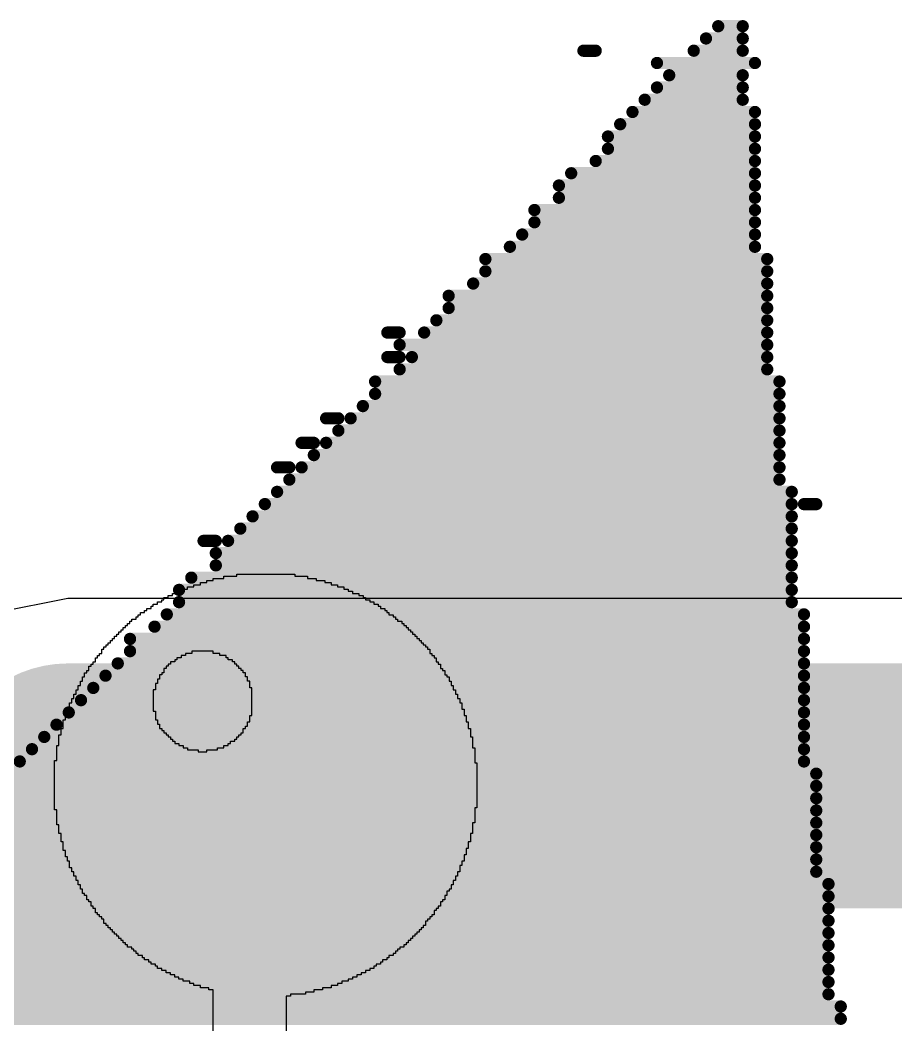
# Model space of a CAD drawing. Header units: millimetres. Extents: x -0.27 to 4.7, y -0.39 to 2.83.
# Drawn here: x 2.267 to 2.3385, y 1.5335 to 1.6155 of the extents above; entities that cross this region are included whole.
import ezdxf

# ---------------------------------------------------------------- set-up
doc = ezdxf.new("R2010")
doc.units = ezdxf.units.MM
doc.header["$MEASUREMENT"] = 0
for name, color, linetype in [('BottomLayer', 5, 'Continuous'), ('BottomOverlay', 54, 'Continuous'), ('TopOverlay', 2, 'Continuous')]:
    doc.layers.add(name, color=color, linetype=linetype)

msp = doc.modelspace()

# ---------------------------------------------------------------- linework, layer by layer
at = {"layer": 'BottomLayer'}
for p, q in [((2.270911, 1.568294), (2.265058, 1.56713)), ((2.621, 1.568294), (2.270911, 1.568294))]:
    msp.add_line(p, q, dxfattribs=at)
at = {"layer": 'BottomLayer', "const_width": 0.02}
for points in [[(1.799911, 1.082), (2.270911, 1.553)], [(2.270911, 1.553), (2.621, 1.553)]]:
    msp.add_lwpolyline(points, dxfattribs=at)
at = {"layer": 'BottomLayer', "const_width": 0.01}
msp.add_lwpolyline([(2.265911, 1.553, 1), (2.275911, 1.553, 1)], format="xyb", close=True, dxfattribs=at)
msp.add_lwpolyline([(2.265911, 1.553, 1), (2.275911, 1.553, 1)], format="xyb", close=True, dxfattribs=at)
at = {"layer": 'BottomOverlay', "const_width": 0.001}
for points in [[(2.324, 1.615), (2.326, 1.615)], [(2.323, 1.614), (2.326, 1.614)], [(2.313, 1.613), (2.314, 1.613)], [(2.322, 1.613), (2.326, 1.613)], [(2.319, 1.612), (2.327, 1.612)], [(2.32, 1.611), (2.326, 1.611)], [(2.319, 1.61), (2.326, 1.61)], [(2.318, 1.609), (2.326, 1.609)], [(2.317, 1.608), (2.327, 1.608)], [(2.316, 1.607), (2.327, 1.607)], [(2.315, 1.606), (2.327, 1.606)], [(2.315, 1.605), (2.327, 1.605)], [(2.314, 1.604), (2.327, 1.604)], [(2.312, 1.603), (2.327, 1.603)], [(2.311, 1.602), (2.327, 1.602)], [(2.311, 1.601), (2.327, 1.601)], [(2.309, 1.6), (2.327, 1.6)], [(2.309, 1.599), (2.327, 1.599)], [(2.308, 1.598), (2.327, 1.598)], [(2.307, 1.597), (2.327, 1.597)], [(2.305, 1.596), (2.328, 1.596)], [(2.305, 1.595), (2.328, 1.595)], [(2.304, 1.594), (2.328, 1.594)], [(2.302, 1.593), (2.328, 1.593)], [(2.302, 1.592), (2.328, 1.592)], [(2.301, 1.591), (2.328, 1.591)], [(2.297, 1.59), (2.298, 1.59)], [(2.3, 1.59), (2.328, 1.59)], [(2.298, 1.589), (2.328, 1.589)], [(2.297, 1.588), (2.298, 1.588)], [(2.299, 1.588), (2.328, 1.588)], [(2.298, 1.587), (2.328, 1.587)], [(2.296, 1.586), (2.329, 1.586)], [(2.296, 1.585), (2.329, 1.585)], [(2.295, 1.584), (2.329, 1.584)], [(2.292, 1.583), (2.293, 1.583)], [(2.294, 1.583), (2.329, 1.583)], [(2.293, 1.582), (2.329, 1.582)], [(2.29, 1.581), (2.291, 1.581)], [(2.292, 1.581), (2.329, 1.581)], [(2.291, 1.58), (2.329, 1.58)], [(2.288, 1.579), (2.289, 1.579)], [(2.29, 1.579), (2.329, 1.579)], [(2.289, 1.578), (2.329, 1.578)], [(2.288, 1.577), (2.33, 1.577)], [(2.287, 1.576), (2.33, 1.576)], [(2.331, 1.576), (2.332, 1.576)], [(2.286, 1.575), (2.33, 1.575)], [(2.285, 1.574), (2.33, 1.574)], [(2.282, 1.573), (2.283, 1.573)], [(2.284, 1.573), (2.33, 1.573)], [(2.283, 1.572), (2.33, 1.572)], [(2.283, 1.571), (2.33, 1.571)], [(2.281, 1.57), (2.33, 1.57)], [(2.28, 1.569), (2.33, 1.569)], [(2.28, 1.568), (2.33, 1.568)], [(2.279, 1.567), (2.331, 1.567)], [(2.278, 1.566), (2.331, 1.566)], [(2.276, 1.565), (2.331, 1.565)], [(2.276, 1.564), (2.331, 1.564)], [(2.275, 1.563), (2.331, 1.563)], [(2.274, 1.562), (2.331, 1.562)], [(2.273, 1.561), (2.331, 1.561)], [(2.272, 1.56), (2.331, 1.56)], [(2.271, 1.559), (2.331, 1.559)], [(2.27, 1.558), (2.331, 1.558)], [(2.269, 1.557), (2.331, 1.557)], [(2.268, 1.556), (2.331, 1.556)], [(2.267, 1.555), (2.331, 1.555)], [(2.265, 1.554), (2.332, 1.554)], [(2.266, 1.553), (2.332, 1.553)], [(2.264, 1.552), (2.332, 1.552)], [(2.264, 1.551), (2.332, 1.551)], [(2.263, 1.55), (2.332, 1.55)], [(2.262, 1.549), (2.332, 1.549)], [(2.261, 1.548), (2.332, 1.548)], [(2.26, 1.547), (2.332, 1.547)], [(2.259, 1.546), (2.332, 1.546)], [(2.258, 1.545), (2.333, 1.545)], [(2.257, 1.544), (2.333, 1.544)], [(2.256, 1.543), (2.333, 1.543)], [(2.255, 1.542), (2.333, 1.542)], [(2.253, 1.541), (2.333, 1.541)], [(2.251, 1.54), (2.333, 1.54)], [(2.252, 1.539), (2.333, 1.539)], [(2.251, 1.538), (2.333, 1.538)], [(2.251, 1.537), (2.333, 1.537)], [(2.25, 1.536), (2.333, 1.536)], [(2.248, 1.535), (2.334, 1.535)], [(2.247, 1.534), (2.334, 1.534)]]:
    msp.add_lwpolyline(points, dxfattribs=at)
at = {"layer": 'BottomOverlay', "const_width": 0.0005}
for points in [[(2.32375, 1.615, 1), (2.32425, 1.615, 1)], [(2.32575, 1.615, 1), (2.32625, 1.615, 1)], [(2.32275, 1.614, 1), (2.32325, 1.614, 1)], [(2.32575, 1.614, 1), (2.32625, 1.614, 1)], [(2.31275, 1.613, 1), (2.31325, 1.613, 1)], [(2.31375, 1.613, 1), (2.31425, 1.613, 1)], [(2.32175, 1.613, 1), (2.32225, 1.613, 1)], [(2.32575, 1.613, 1), (2.32625, 1.613, 1)], [(2.31875, 1.612, 1), (2.31925, 1.612, 1)], [(2.32675, 1.612, 1), (2.32725, 1.612, 1)], [(2.31975, 1.611, 1), (2.32025, 1.611, 1)], [(2.32575, 1.611, 1), (2.32625, 1.611, 1)], [(2.31875, 1.61, 1), (2.31925, 1.61, 1)], [(2.32575, 1.61, 1), (2.32625, 1.61, 1)], [(2.31775, 1.609, 1), (2.31825, 1.609, 1)], [(2.32575, 1.609, 1), (2.32625, 1.609, 1)], [(2.31675, 1.608, 1), (2.31725, 1.608, 1)], [(2.32675, 1.608, 1), (2.32725, 1.608, 1)], [(2.31575, 1.607, 1), (2.31625, 1.607, 1)], [(2.32675, 1.607, 1), (2.32725, 1.607, 1)], [(2.31475, 1.606, 1), (2.31525, 1.606, 1)], [(2.32675, 1.606, 1), (2.32725, 1.606, 1)], [(2.31475, 1.605, 1), (2.31525, 1.605, 1)], [(2.32675, 1.605, 1), (2.32725, 1.605, 1)], [(2.31375, 1.604, 1), (2.31425, 1.604, 1)], [(2.32675, 1.604, 1), (2.32725, 1.604, 1)], [(2.31175, 1.603, 1), (2.31225, 1.603, 1)], [(2.32675, 1.603, 1), (2.32725, 1.603, 1)], [(2.31075, 1.602, 1), (2.31125, 1.602, 1)], [(2.32675, 1.602, 1), (2.32725, 1.602, 1)], [(2.31075, 1.601, 1), (2.31125, 1.601, 1)], [(2.32675, 1.601, 1), (2.32725, 1.601, 1)], [(2.30875, 1.6, 1), (2.30925, 1.6, 1)], [(2.32675, 1.6, 1), (2.32725, 1.6, 1)], [(2.30875, 1.599, 1), (2.30925, 1.599, 1)], [(2.32675, 1.599, 1), (2.32725, 1.599, 1)], [(2.30775, 1.598, 1), (2.30825, 1.598, 1)], [(2.32675, 1.598, 1), (2.32725, 1.598, 1)], [(2.30675, 1.597, 1), (2.30725, 1.597, 1)], [(2.32675, 1.597, 1), (2.32725, 1.597, 1)], [(2.30475, 1.596, 1), (2.30525, 1.596, 1)], [(2.32775, 1.596, 1), (2.32825, 1.596, 1)], [(2.30475, 1.595, 1), (2.30525, 1.595, 1)], [(2.32775, 1.595, 1), (2.32825, 1.595, 1)], [(2.30375, 1.594, 1), (2.30425, 1.594, 1)], [(2.32775, 1.594, 1), (2.32825, 1.594, 1)], [(2.30175, 1.593, 1), (2.30225, 1.593, 1)], [(2.32775, 1.593, 1), (2.32825, 1.593, 1)], [(2.30175, 1.592, 1), (2.30225, 1.592, 1)], [(2.32775, 1.592, 1), (2.32825, 1.592, 1)], [(2.30075, 1.591, 1), (2.30125, 1.591, 1)], [(2.32775, 1.591, 1), (2.32825, 1.591, 1)], [(2.29675, 1.59, 1), (2.29725, 1.59, 1)], [(2.29775, 1.59, 1), (2.29825, 1.59, 1)], [(2.29975, 1.59, 1), (2.30025, 1.59, 1)], [(2.32775, 1.59, 1), (2.32825, 1.59, 1)], [(2.29775, 1.589, 1), (2.29825, 1.589, 1)], [(2.32775, 1.589, 1), (2.32825, 1.589, 1)], [(2.29675, 1.588, 1), (2.29725, 1.588, 1)], [(2.29775, 1.588, 1), (2.29825, 1.588, 1)], [(2.29875, 1.588, 1), (2.29925, 1.588, 1)], [(2.32775, 1.588, 1), (2.32825, 1.588, 1)], [(2.29775, 1.587, 1), (2.29825, 1.587, 1)], [(2.32775, 1.587, 1), (2.32825, 1.587, 1)], [(2.29575, 1.586, 1), (2.29625, 1.586, 1)], [(2.32875, 1.586, 1), (2.32925, 1.586, 1)], [(2.29575, 1.585, 1), (2.29625, 1.585, 1)], [(2.32875, 1.585, 1), (2.32925, 1.585, 1)], [(2.29475, 1.584, 1), (2.29525, 1.584, 1)], [(2.32875, 1.584, 1), (2.32925, 1.584, 1)], [(2.29175, 1.583, 1), (2.29225, 1.583, 1)], [(2.29275, 1.583, 1), (2.29325, 1.583, 1)], [(2.29375, 1.583, 1), (2.29425, 1.583, 1)], [(2.32875, 1.583, 1), (2.32925, 1.583, 1)], [(2.29275, 1.582, 1), (2.29325, 1.582, 1)], [(2.32875, 1.582, 1), (2.32925, 1.582, 1)], [(2.28975, 1.581, 1), (2.29025, 1.581, 1)], [(2.29075, 1.581, 1), (2.29125, 1.581, 1)], [(2.29175, 1.581, 1), (2.29225, 1.581, 1)], [(2.32875, 1.581, 1), (2.32925, 1.581, 1)], [(2.29075, 1.58, 1), (2.29125, 1.58, 1)], [(2.32875, 1.58, 1), (2.32925, 1.58, 1)], [(2.28775, 1.579, 1), (2.28825, 1.579, 1)], [(2.28875, 1.579, 1), (2.28925, 1.579, 1)], [(2.28975, 1.579, 1), (2.29025, 1.579, 1)], [(2.32875, 1.579, 1), (2.32925, 1.579, 1)], [(2.28875, 1.578, 1), (2.28925, 1.578, 1)], [(2.32875, 1.578, 1), (2.32925, 1.578, 1)], [(2.28775, 1.577, 1), (2.28825, 1.577, 1)], [(2.32975, 1.577, 1), (2.33025, 1.577, 1)], [(2.28675, 1.576, 1), (2.28725, 1.576, 1)], [(2.32975, 1.576, 1), (2.33025, 1.576, 1)], [(2.33075, 1.576, 1), (2.33125, 1.576, 1)], [(2.33175, 1.576, 1), (2.33225, 1.576, 1)], [(2.28575, 1.575, 1), (2.28625, 1.575, 1)], [(2.32975, 1.575, 1), (2.33025, 1.575, 1)], [(2.28475, 1.574, 1), (2.28525, 1.574, 1)], [(2.32975, 1.574, 1), (2.33025, 1.574, 1)], [(2.28175, 1.573, 1), (2.28225, 1.573, 1)], [(2.28275, 1.573, 1), (2.28325, 1.573, 1)], [(2.28375, 1.573, 1), (2.28425, 1.573, 1)], [(2.32975, 1.573, 1), (2.33025, 1.573, 1)], [(2.28275, 1.572, 1), (2.28325, 1.572, 1)], [(2.32975, 1.572, 1), (2.33025, 1.572, 1)], [(2.28275, 1.571, 1), (2.28325, 1.571, 1)], [(2.32975, 1.571, 1), (2.33025, 1.571, 1)], [(2.28075, 1.57, 1), (2.28125, 1.57, 1)], [(2.32975, 1.57, 1), (2.33025, 1.57, 1)], [(2.27975, 1.569, 1), (2.28025, 1.569, 1)], [(2.32975, 1.569, 1), (2.33025, 1.569, 1)], [(2.27975, 1.568, 1), (2.28025, 1.568, 1)], [(2.32975, 1.568, 1), (2.33025, 1.568, 1)], [(2.27875, 1.567, 1), (2.27925, 1.567, 1)], [(2.33075, 1.567, 1), (2.33125, 1.567, 1)], [(2.27775, 1.566, 1), (2.27825, 1.566, 1)], [(2.33075, 1.566, 1), (2.33125, 1.566, 1)], [(2.27575, 1.565, 1), (2.27625, 1.565, 1)], [(2.33075, 1.565, 1), (2.33125, 1.565, 1)], [(2.27575, 1.564, 1), (2.27625, 1.564, 1)], [(2.33075, 1.564, 1), (2.33125, 1.564, 1)], [(2.27475, 1.563, 1), (2.27525, 1.563, 1)], [(2.33075, 1.563, 1), (2.33125, 1.563, 1)], [(2.27375, 1.562, 1), (2.27425, 1.562, 1)], [(2.33075, 1.562, 1), (2.33125, 1.562, 1)], [(2.27275, 1.561, 1), (2.27325, 1.561, 1)], [(2.33075, 1.561, 1), (2.33125, 1.561, 1)], [(2.27175, 1.56, 1), (2.27225, 1.56, 1)], [(2.33075, 1.56, 1), (2.33125, 1.56, 1)], [(2.27075, 1.559, 1), (2.27125, 1.559, 1)], [(2.33075, 1.559, 1), (2.33125, 1.559, 1)], [(2.26975, 1.558, 1), (2.27025, 1.558, 1)], [(2.33075, 1.558, 1), (2.33125, 1.558, 1)], [(2.26875, 1.557, 1), (2.26925, 1.557, 1)], [(2.33075, 1.557, 1), (2.33125, 1.557, 1)], [(2.26775, 1.556, 1), (2.26825, 1.556, 1)], [(2.33075, 1.556, 1), (2.33125, 1.556, 1)], [(2.26675, 1.555, 1), (2.26725, 1.555, 1)], [(2.33075, 1.555, 1), (2.33125, 1.555, 1)], [(2.33175, 1.554, 1), (2.33225, 1.554, 1)], [(2.33175, 1.553, 1), (2.33225, 1.553, 1)], [(2.33175, 1.552, 1), (2.33225, 1.552, 1)], [(2.33175, 1.551, 1), (2.33225, 1.551, 1)], [(2.33175, 1.55, 1), (2.33225, 1.55, 1)], [(2.33175, 1.549, 1), (2.33225, 1.549, 1)], [(2.33175, 1.548, 1), (2.33225, 1.548, 1)], [(2.33175, 1.547, 1), (2.33225, 1.547, 1)], [(2.33175, 1.546, 1), (2.33225, 1.546, 1)], [(2.33275, 1.545, 1), (2.33325, 1.545, 1)], [(2.33275, 1.544, 1), (2.33325, 1.544, 1)], [(2.33275, 1.543, 1), (2.33325, 1.543, 1)], [(2.33275, 1.542, 1), (2.33325, 1.542, 1)], [(2.33275, 1.541, 1), (2.33325, 1.541, 1)], [(2.33275, 1.54, 1), (2.33325, 1.54, 1)], [(2.33275, 1.539, 1), (2.33325, 1.539, 1)], [(2.33275, 1.538, 1), (2.33325, 1.538, 1)], [(2.33275, 1.537, 1), (2.33325, 1.537, 1)], [(2.33275, 1.536, 1), (2.33325, 1.536, 1)], [(2.33375, 1.535, 1), (2.33425, 1.535, 1)], [(2.33375, 1.534, 1), (2.33425, 1.534, 1)]]:
    msp.add_lwpolyline(points, format="xyb", close=True, dxfattribs=at)
at = {"layer": 'TopOverlay'}
for p, q in [((2.281741, 1.569416), (2.281741, 1.569591)), ((2.281741, 1.569591), (2.282266, 1.569591)), ((2.282266, 1.569591), (2.282266, 1.569765)), ((2.282266, 1.569765), (2.282791, 1.569765)), ((2.282791, 1.569765), (2.282791, 1.56994)), ((2.282791, 1.56994), (2.283665, 1.56994)), ((2.283665, 1.56994), (2.283665, 1.570115)), ((2.283665, 1.570115), (2.284715, 1.570115)), ((2.284715, 1.570115), (2.284715, 1.57029)), ((2.284715, 1.57029), (2.289437, 1.57029)), ((2.289437, 1.57029), (2.289437, 1.570115)), ((2.289437, 1.570115), (2.290487, 1.570115)), ((2.290487, 1.570115), (2.290487, 1.56994)), ((2.290487, 1.56994), (2.291186, 1.56994)), ((2.291186, 1.56994), (2.291186, 1.569765)), ((2.291186, 1.569765), (2.291886, 1.569765)), ((2.291886, 1.569765), (2.291886, 1.569591)), ((2.291886, 1.569591), (2.29241, 1.569591)), ((2.29241, 1.569591), (2.29241, 1.569416)), ((2.279468, 1.568541), (2.279468, 1.568716)), ((2.279468, 1.568716), (2.279817, 1.568716)), ((2.279817, 1.568716), (2.279817, 1.568891)), ((2.279817, 1.568891), (2.280342, 1.568891)), ((2.280342, 1.568891), (2.280342, 1.569066)), ((2.280342, 1.569066), (2.280692, 1.569066)), ((2.280692, 1.569066), (2.280692, 1.569241)), ((2.280692, 1.569241), (2.281217, 1.569241)), ((2.281217, 1.569241), (2.281217, 1.569416)), ((2.281217, 1.569416), (2.281741, 1.569416)), ((2.29241, 1.569416), (2.292935, 1.569416)), ((2.292935, 1.569416), (2.292935, 1.569241)), ((2.292935, 1.569241), (2.29346, 1.569241)), ((2.29346, 1.569241), (2.29346, 1.569066)), ((2.29346, 1.569066), (2.29381, 1.569066)), ((2.29381, 1.569066), (2.29381, 1.568891)), ((2.29381, 1.568891), (2.29416, 1.568891)), ((2.29416, 1.568891), (2.29416, 1.568716)), ((2.29416, 1.568716), (2.294684, 1.568716)), ((2.294684, 1.568716), (2.294684, 1.568541)), ((2.277893, 1.567667), (2.277893, 1.567842)), ((2.277893, 1.567842), (2.278243, 1.567842)), ((2.278243, 1.567842), (2.278243, 1.568016)), ((2.278243, 1.568016), (2.278593, 1.568016)), ((2.278593, 1.568016), (2.278593, 1.568191)), ((2.278593, 1.568191), (2.278768, 1.568191)), ((2.278768, 1.568191), (2.278768, 1.568366)), ((2.278768, 1.568366), (2.279118, 1.568366)), ((2.279118, 1.568366), (2.279118, 1.568541)), ((2.279118, 1.568541), (2.279468, 1.568541)), ((2.294684, 1.568541), (2.295034, 1.568541)), ((2.295034, 1.568541), (2.295034, 1.568366)), ((2.295034, 1.568366), (2.295209, 1.568366)), ((2.295209, 1.568366), (2.295209, 1.568191)), ((2.295209, 1.568191), (2.295559, 1.568191)), ((2.295559, 1.568191), (2.295559, 1.568016)), ((2.295559, 1.568016), (2.295909, 1.568016)), ((2.295909, 1.568016), (2.295909, 1.567842)), ((2.295909, 1.567842), (2.296258, 1.567842)), ((2.296258, 1.567842), (2.296258, 1.567667)), ((2.276844, 1.566967), (2.276844, 1.567142)), ((2.276844, 1.567142), (2.277194, 1.567142)), ((2.277194, 1.567142), (2.277194, 1.567317)), ((2.277194, 1.567317), (2.277369, 1.567317)), ((2.277369, 1.567317), (2.277369, 1.567492)), ((2.277369, 1.567492), (2.277719, 1.567492)), ((2.277719, 1.567492), (2.277719, 1.567667)), ((2.277719, 1.567667), (2.277893, 1.567667)), ((2.296258, 1.567667), (2.296433, 1.567667)), ((2.296433, 1.567667), (2.296433, 1.567492)), ((2.296433, 1.567492), (2.296783, 1.567492)), ((2.296783, 1.567492), (2.296783, 1.567317)), ((2.296783, 1.567317), (2.296958, 1.567317)), ((2.296958, 1.567317), (2.296958, 1.567142)), ((2.296958, 1.567142), (2.297133, 1.567142)), ((2.297133, 1.567142), (2.297133, 1.566967)), ((2.275795, 1.566093), (2.275795, 1.566267)), ((2.275795, 1.566267), (2.27597, 1.566267)), ((2.27597, 1.566267), (2.27597, 1.566442)), ((2.27597, 1.566442), (2.276145, 1.566442)), ((2.276145, 1.566442), (2.276145, 1.566617)), ((2.276145, 1.566617), (2.276494, 1.566617)), ((2.276494, 1.566617), (2.276494, 1.566792)), ((2.276494, 1.566792), (2.276669, 1.566792)), ((2.276669, 1.566792), (2.276669, 1.566967)), ((2.276669, 1.566967), (2.276844, 1.566967)), ((2.297133, 1.566967), (2.297483, 1.566967)), ((2.297483, 1.566967), (2.297483, 1.566792)), ((2.297483, 1.566792), (2.297658, 1.566792)), ((2.297658, 1.566792), (2.297658, 1.566617)), ((2.297658, 1.566617), (2.297833, 1.566617)), ((2.297833, 1.566617), (2.297833, 1.566442)), ((2.297833, 1.566442), (2.298182, 1.566442)), ((2.298182, 1.566442), (2.298182, 1.566267)), ((2.298182, 1.566267), (2.298357, 1.566267)), ((2.298357, 1.566267), (2.298357, 1.566093)), ((2.27492, 1.565218), (2.27492, 1.565393)), ((2.27492, 1.565393), (2.275095, 1.565393)), ((2.275095, 1.565393), (2.275095, 1.565568)), ((2.275095, 1.565568), (2.27527, 1.565568)), ((2.27527, 1.565568), (2.27527, 1.565743)), ((2.27527, 1.565743), (2.275445, 1.565743)), ((2.275445, 1.565743), (2.275445, 1.565918)), ((2.275445, 1.565918), (2.27562, 1.565918)), ((2.27562, 1.565918), (2.27562, 1.566093)), ((2.27562, 1.566093), (2.275795, 1.566093)), ((2.298357, 1.566093), (2.298532, 1.566093)), ((2.298532, 1.566093), (2.298532, 1.565918)), ((2.298532, 1.565918), (2.298707, 1.565918)), ((2.298707, 1.565918), (2.298707, 1.565743)), ((2.298707, 1.565743), (2.298882, 1.565743)), ((2.298882, 1.565743), (2.298882, 1.565568)), ((2.298882, 1.565568), (2.299057, 1.565568)), ((2.299057, 1.565568), (2.299057, 1.565393)), ((2.299057, 1.565393), (2.299232, 1.565393)), ((2.299232, 1.565393), (2.299232, 1.565218)), ((2.274221, 1.564518), (2.274221, 1.564693)), ((2.274221, 1.564693), (2.274395, 1.564693)), ((2.274395, 1.564693), (2.274395, 1.564868)), ((2.274395, 1.564868), (2.27457, 1.564868)), ((2.27457, 1.564868), (2.27457, 1.565043)), ((2.27457, 1.565043), (2.274745, 1.565043)), ((2.274745, 1.565043), (2.274745, 1.565218)), ((2.274745, 1.565218), (2.27492, 1.565218)), ((2.299232, 1.565218), (2.299407, 1.565218)), ((2.299407, 1.565218), (2.299407, 1.565043)), ((2.299407, 1.565043), (2.299582, 1.565043)), ((2.299582, 1.565043), (2.299582, 1.564868)), ((2.299582, 1.564868), (2.299756, 1.564868)), ((2.299756, 1.564868), (2.299756, 1.564693)), ((2.299756, 1.564693), (2.299931, 1.564693)), ((2.299931, 1.564693), (2.299931, 1.564518)), ((2.273521, 1.563644), (2.273521, 1.563819)), ((2.273521, 1.563819), (2.273696, 1.563819)), ((2.273696, 1.563819), (2.273696, 1.564169)), ((2.273696, 1.564169), (2.273871, 1.564169)), ((2.273871, 1.564169), (2.273871, 1.564344)), ((2.273871, 1.564344), (2.274046, 1.564344)), ((2.274046, 1.564344), (2.274046, 1.564518)), ((2.274046, 1.564518), (2.274221, 1.564518)), ((2.281042, 1.563819), (2.280517, 1.563819)), ((2.280517, 1.563819), (2.280517, 1.563644)), ((2.282791, 1.563994), (2.281042, 1.563994)), ((2.281042, 1.563994), (2.281042, 1.563819)), ((2.282791, 1.563819), (2.282791, 1.563994)), ((2.283316, 1.563819), (2.282791, 1.563819)), ((2.283316, 1.563644), (2.283316, 1.563819)), ((2.299931, 1.564518), (2.300106, 1.564518)), ((2.300106, 1.564518), (2.300106, 1.564344)), ((2.300106, 1.564344), (2.300281, 1.564344)), ((2.300281, 1.564344), (2.300281, 1.564169)), ((2.300281, 1.564169), (2.300456, 1.564169)), ((2.300456, 1.564169), (2.300456, 1.563819)), ((2.300456, 1.563819), (2.300631, 1.563819)), ((2.300631, 1.563819), (2.300631, 1.563644)), ((2.272821, 1.562769), (2.272821, 1.562944)), ((2.272821, 1.562944), (2.272996, 1.562944)), ((2.272996, 1.562944), (2.272996, 1.563119)), ((2.272996, 1.563119), (2.273171, 1.563119)), ((2.273171, 1.563119), (2.273171, 1.563469)), ((2.273171, 1.563469), (2.273346, 1.563469)), ((2.273346, 1.563469), (2.273346, 1.563644)), ((2.273346, 1.563644), (2.273521, 1.563644)), ((2.279293, 1.562944), (2.279118, 1.562944)), ((2.279118, 1.562944), (2.279118, 1.562769)), ((2.279643, 1.563119), (2.279293, 1.563119)), ((2.279293, 1.563119), (2.279293, 1.562944)), ((2.279817, 1.563294), (2.279643, 1.563294)), ((2.279643, 1.563294), (2.279643, 1.563119)), ((2.280167, 1.563469), (2.279817, 1.563469)), ((2.279817, 1.563469), (2.279817, 1.563294)), ((2.280517, 1.563644), (2.280167, 1.563644)), ((2.280167, 1.563644), (2.280167, 1.563469)), ((2.28384, 1.563644), (2.283316, 1.563644)), ((2.28384, 1.563469), (2.28384, 1.563644)), ((2.284015, 1.563469), (2.28384, 1.563469)), ((2.284015, 1.563294), (2.284015, 1.563469)), ((2.284365, 1.563294), (2.284015, 1.563294)), ((2.284365, 1.563119), (2.284365, 1.563294)), ((2.28454, 1.563119), (2.284365, 1.563119)), ((2.28454, 1.562944), (2.28454, 1.563119)), ((2.284715, 1.562944), (2.28454, 1.562944)), ((2.284715, 1.562769), (2.284715, 1.562944)), ((2.300631, 1.563644), (2.300806, 1.563644)), ((2.300806, 1.563644), (2.300806, 1.563469)), ((2.300806, 1.563469), (2.300981, 1.563469)), ((2.300981, 1.563469), (2.300981, 1.563119)), ((2.300981, 1.563119), (2.301156, 1.563119)), ((2.301156, 1.563119), (2.301156, 1.562944)), ((2.301156, 1.562944), (2.301331, 1.562944)), ((2.301331, 1.562944), (2.301331, 1.562595)), ((2.272297, 1.561895), (2.272297, 1.562245)), ((2.272297, 1.562245), (2.272471, 1.562245)), ((2.272471, 1.562245), (2.272471, 1.56242)), ((2.272471, 1.56242), (2.272646, 1.56242)), ((2.272646, 1.56242), (2.272646, 1.562769)), ((2.272646, 1.562769), (2.272821, 1.562769)), ((2.278768, 1.562245), (2.278593, 1.562245)), ((2.278593, 1.562245), (2.278593, 1.56207)), ((2.278943, 1.562595), (2.278768, 1.562595)), ((2.278768, 1.562595), (2.278768, 1.562245)), ((2.279118, 1.562769), (2.278943, 1.562769)), ((2.278943, 1.562769), (2.278943, 1.562595)), ((2.28489, 1.562769), (2.284715, 1.562769)), ((2.28489, 1.562595), (2.28489, 1.562769)), ((2.285065, 1.562595), (2.28489, 1.562595)), ((2.285065, 1.56242), (2.285065, 1.562595)), ((2.285239, 1.56242), (2.285065, 1.56242)), ((2.285239, 1.562245), (2.285239, 1.56242)), ((2.285414, 1.562245), (2.285239, 1.562245)), ((2.285414, 1.561895), (2.285414, 1.562245)), ((2.301331, 1.562595), (2.301506, 1.562595)), ((2.301506, 1.562595), (2.301506, 1.56242)), ((2.301506, 1.56242), (2.30168, 1.56242)), ((2.30168, 1.56242), (2.30168, 1.56207)), ((2.271947, 1.561195), (2.271947, 1.561545)), ((2.271947, 1.561545), (2.272122, 1.561545)), ((2.272122, 1.561545), (2.272122, 1.561895)), ((2.272122, 1.561895), (2.272297, 1.561895)), ((2.278243, 1.56137), (2.278068, 1.56137)), ((2.278068, 1.56137), (2.278068, 1.560845)), ((2.278418, 1.56172), (2.278243, 1.56172)), ((2.278243, 1.56172), (2.278243, 1.56137)), ((2.278593, 1.56207), (2.278418, 1.56207)), ((2.278418, 1.56207), (2.278418, 1.56172)), ((2.285589, 1.561895), (2.285414, 1.561895)), ((2.285589, 1.561545), (2.285589, 1.561895)), ((2.285764, 1.561545), (2.285589, 1.561545)), ((2.285764, 1.56102), (2.285764, 1.561545)), ((2.30168, 1.56207), (2.301855, 1.56207)), ((2.301855, 1.56207), (2.301855, 1.561895)), ((2.301855, 1.561895), (2.30203, 1.561895)), ((2.30203, 1.561895), (2.30203, 1.561545)), ((2.30203, 1.561545), (2.302205, 1.561545)), ((2.302205, 1.561545), (2.302205, 1.561195)), ((2.271422, 1.560146), (2.271422, 1.560496)), ((2.271422, 1.560496), (2.271597, 1.560496)), ((2.271597, 1.560496), (2.271597, 1.560845)), ((2.271597, 1.560845), (2.271772, 1.560845)), ((2.271772, 1.560845), (2.271772, 1.561195)), ((2.271772, 1.561195), (2.271947, 1.561195)), ((2.278068, 1.560845), (2.277893, 1.560845)), ((2.277893, 1.560845), (2.277893, 1.559096)), ((2.285939, 1.56102), (2.285764, 1.56102)), ((2.285939, 1.560845), (2.285939, 1.56102)), ((2.285939, 1.558747), (2.285939, 1.560845)), ((2.302205, 1.561195), (2.30238, 1.561195)), ((2.30238, 1.561195), (2.30238, 1.560845)), ((2.30238, 1.560845), (2.302555, 1.560845)), ((2.302555, 1.560845), (2.302555, 1.560496)), ((2.302555, 1.560496), (2.30273, 1.560496)), ((2.30273, 1.560496), (2.30273, 1.560146)), ((2.271072, 1.559271), (2.271072, 1.559796)), ((2.271072, 1.559796), (2.271247, 1.559796)), ((2.271247, 1.559796), (2.271247, 1.560146)), ((2.271247, 1.560146), (2.271422, 1.560146)), ((2.30273, 1.560146), (2.302905, 1.560146)), ((2.302905, 1.560146), (2.302905, 1.559796)), ((2.302905, 1.559796), (2.30308, 1.559796)), ((2.30308, 1.559796), (2.30308, 1.559271)), ((2.270722, 1.558397), (2.270722, 1.558922)), ((2.270722, 1.558922), (2.270897, 1.558922)), ((2.270897, 1.558922), (2.270897, 1.559271)), ((2.270897, 1.559271), (2.271072, 1.559271)), ((2.277893, 1.559096), (2.278068, 1.559096)), ((2.278068, 1.559096), (2.278068, 1.558397)), ((2.30308, 1.559271), (2.303255, 1.559271)), ((2.303255, 1.559271), (2.303255, 1.558747)), ((2.270548, 1.557697), (2.270548, 1.558397)), ((2.270548, 1.558397), (2.270722, 1.558397)), ((2.278068, 1.558397), (2.278243, 1.558397)), ((2.278243, 1.558397), (2.278243, 1.558047)), ((2.278243, 1.558047), (2.278418, 1.558047)), ((2.278418, 1.558047), (2.278418, 1.557697)), ((2.285589, 1.557872), (2.285589, 1.558222)), ((2.285589, 1.558222), (2.285764, 1.558222)), ((2.285764, 1.558222), (2.285764, 1.558747)), ((2.285764, 1.558747), (2.285939, 1.558747)), ((2.303255, 1.558747), (2.30343, 1.558747)), ((2.30343, 1.558747), (2.30343, 1.558222)), ((2.30343, 1.558222), (2.303604, 1.558222)), ((2.303604, 1.558222), (2.303604, 1.557697)), ((2.270373, 1.557172), (2.270373, 1.557697)), ((2.270373, 1.557697), (2.270548, 1.557697)), ((2.278418, 1.557697), (2.278593, 1.557697)), ((2.278593, 1.557697), (2.278593, 1.557522)), ((2.278593, 1.557522), (2.278768, 1.557522)), ((2.278768, 1.557522), (2.278768, 1.557347)), ((2.278768, 1.557347), (2.278943, 1.557347)), ((2.278943, 1.557347), (2.278943, 1.557172)), ((2.285065, 1.557172), (2.285065, 1.557347)), ((2.285065, 1.557347), (2.285239, 1.557347)), ((2.285239, 1.557347), (2.285239, 1.557697)), ((2.285239, 1.557697), (2.285414, 1.557697)), ((2.285414, 1.557697), (2.285414, 1.557872)), ((2.285414, 1.557872), (2.285589, 1.557872)), ((2.303604, 1.557697), (2.303779, 1.557697)), ((2.303779, 1.557697), (2.303779, 1.556998)), ((2.270198, 1.556298), (2.270198, 1.557172)), ((2.270198, 1.557172), (2.270373, 1.557172)), ((2.278943, 1.557172), (2.279118, 1.557172)), ((2.279118, 1.557172), (2.279118, 1.556998)), ((2.279118, 1.556998), (2.279293, 1.556998)), ((2.279293, 1.556998), (2.279293, 1.556823)), ((2.279293, 1.556823), (2.279468, 1.556823)), ((2.279468, 1.556823), (2.279468, 1.556648)), ((2.279468, 1.556648), (2.279643, 1.556648)), ((2.279643, 1.556648), (2.279643, 1.556473)), ((2.279643, 1.556473), (2.279992, 1.556473)), ((2.279992, 1.556473), (2.279992, 1.556298)), ((2.284015, 1.556298), (2.284015, 1.556473)), ((2.284015, 1.556473), (2.28419, 1.556473)), ((2.28419, 1.556473), (2.28419, 1.556648)), ((2.28419, 1.556648), (2.28454, 1.556648)), ((2.28454, 1.556648), (2.28454, 1.556823)), ((2.28454, 1.556823), (2.284715, 1.556823)), ((2.284715, 1.556823), (2.284715, 1.556998)), ((2.284715, 1.556998), (2.28489, 1.556998)), ((2.28489, 1.556998), (2.28489, 1.557172)), ((2.28489, 1.557172), (2.285065, 1.557172)), ((2.303779, 1.556998), (2.303954, 1.556998)), ((2.303954, 1.556998), (2.303954, 1.556123)), ((2.270023, 1.555074), (2.270023, 1.556298)), ((2.270023, 1.556298), (2.270198, 1.556298)), ((2.279992, 1.556298), (2.280342, 1.556298)), ((2.280342, 1.556298), (2.280342, 1.556123)), ((2.280342, 1.556123), (2.280692, 1.556123)), ((2.280692, 1.556123), (2.280692, 1.555948)), ((2.280692, 1.555948), (2.281566, 1.555948)), ((2.281566, 1.555948), (2.281566, 1.555773)), ((2.281566, 1.555773), (2.282266, 1.555773)), ((2.282266, 1.555773), (2.282266, 1.555948)), ((2.282266, 1.555948), (2.283141, 1.555948)), ((2.283141, 1.555948), (2.283141, 1.556123)), ((2.283141, 1.556123), (2.283665, 1.556123)), ((2.283665, 1.556123), (2.283665, 1.556298)), ((2.283665, 1.556298), (2.284015, 1.556298)), ((2.303954, 1.556123), (2.304129, 1.556123)), ((2.304129, 1.556123), (2.304129, 1.554899)), ((2.269848, 1.551051), (2.269848, 1.555074)), ((2.269848, 1.555074), (2.270023, 1.555074)), ((2.304129, 1.554899), (2.304304, 1.554899)), ((2.304304, 1.554899), (2.304304, 1.551226)), ((2.270023, 1.551051), (2.269848, 1.551051)), ((2.270023, 1.549826), (2.270023, 1.551051)), ((2.304304, 1.551226), (2.304129, 1.551226)), ((2.304129, 1.551226), (2.304129, 1.550001)), ((2.270198, 1.549826), (2.270023, 1.549826)), ((2.270198, 1.549127), (2.270198, 1.549826)), ((2.304129, 1.550001), (2.303954, 1.550001)), ((2.303954, 1.550001), (2.303954, 1.549127)), ((2.270373, 1.549127), (2.270198, 1.549127)), ((2.270373, 1.548427), (2.270373, 1.549127)), ((2.303954, 1.549127), (2.303779, 1.549127)), ((2.303779, 1.549127), (2.303779, 1.548427)), ((2.270548, 1.548427), (2.270373, 1.548427)), ((2.270548, 1.547728), (2.270548, 1.548427)), ((2.303779, 1.548427), (2.303604, 1.548427)), ((2.303604, 1.548427), (2.303604, 1.547902)), ((2.270722, 1.547728), (2.270548, 1.547728)), ((2.270722, 1.547203), (2.270722, 1.547728)), ((2.30343, 1.547378), (2.303255, 1.547378)), ((2.303255, 1.547378), (2.303255, 1.546853)), ((2.303604, 1.547902), (2.30343, 1.547902)), ((2.30343, 1.547902), (2.30343, 1.547378)), ((2.270897, 1.547203), (2.270722, 1.547203)), ((2.270897, 1.546853), (2.270897, 1.547203)), ((2.271072, 1.546853), (2.270897, 1.546853)), ((2.271072, 1.546328), (2.271072, 1.546853)), ((2.303255, 1.546853), (2.30308, 1.546853)), ((2.30308, 1.546853), (2.30308, 1.546503)), ((2.271247, 1.546328), (2.271072, 1.546328)), ((2.271247, 1.545979), (2.271247, 1.546328)), ((2.271422, 1.545979), (2.271247, 1.545979)), ((2.271422, 1.545629), (2.271422, 1.545979)), ((2.302905, 1.545979), (2.30273, 1.545979)), ((2.30273, 1.545979), (2.30273, 1.545629)), ((2.30308, 1.546503), (2.302905, 1.546503)), ((2.302905, 1.546503), (2.302905, 1.545979)), ((2.271597, 1.545629), (2.271422, 1.545629)), ((2.271597, 1.545279), (2.271597, 1.545629)), ((2.271772, 1.545279), (2.271597, 1.545279)), ((2.271772, 1.544929), (2.271772, 1.545279)), ((2.271947, 1.544929), (2.271772, 1.544929)), ((2.271947, 1.544579), (2.271947, 1.544929)), ((2.30238, 1.544929), (2.302205, 1.544929)), ((2.302205, 1.544929), (2.302205, 1.544579)), ((2.302555, 1.545279), (2.30238, 1.545279)), ((2.30238, 1.545279), (2.30238, 1.544929)), ((2.30273, 1.545629), (2.302555, 1.545629)), ((2.302555, 1.545629), (2.302555, 1.545279)), ((2.272122, 1.544579), (2.271947, 1.544579)), ((2.272122, 1.544229), (2.272122, 1.544579)), ((2.272297, 1.544229), (2.272122, 1.544229)), ((2.272297, 1.544055), (2.272297, 1.544229)), ((2.30203, 1.544404), (2.301855, 1.544404)), ((2.301855, 1.544404), (2.301855, 1.544055)), ((2.302205, 1.544579), (2.30203, 1.544579)), ((2.30203, 1.544579), (2.30203, 1.544404)), ((2.272471, 1.544055), (2.272297, 1.544055)), ((2.272471, 1.543705), (2.272471, 1.544055)), ((2.272646, 1.543705), (2.272471, 1.543705)), ((2.272646, 1.54353), (2.272646, 1.543705)), ((2.272821, 1.54353), (2.272646, 1.54353)), ((2.272821, 1.54318), (2.272821, 1.54353)), ((2.301506, 1.54353), (2.301331, 1.54353)), ((2.301331, 1.54353), (2.301331, 1.54318)), ((2.30168, 1.543705), (2.301506, 1.543705)), ((2.301506, 1.543705), (2.301506, 1.54353)), ((2.301855, 1.544055), (2.30168, 1.544055)), ((2.30168, 1.544055), (2.30168, 1.543705)), ((2.272996, 1.54318), (2.272821, 1.54318)), ((2.272996, 1.543005), (2.272996, 1.54318)), ((2.273171, 1.543005), (2.272996, 1.543005)), ((2.273171, 1.542655), (2.273171, 1.543005)), ((2.273346, 1.542655), (2.273171, 1.542655)), ((2.273346, 1.54248), (2.273346, 1.542655)), ((2.273521, 1.54248), (2.273346, 1.54248)), ((2.273521, 1.542306), (2.273521, 1.54248)), ((2.300806, 1.54248), (2.300631, 1.54248)), ((2.300631, 1.54248), (2.300631, 1.542306)), ((2.300981, 1.54283), (2.300806, 1.54283)), ((2.300806, 1.54283), (2.300806, 1.54248)), ((2.301156, 1.543005), (2.300981, 1.543005)), ((2.300981, 1.543005), (2.300981, 1.54283)), ((2.301331, 1.54318), (2.301156, 1.54318)), ((2.301156, 1.54318), (2.301156, 1.543005)), ((2.273696, 1.542306), (2.273521, 1.542306)), ((2.273696, 1.542131), (2.273696, 1.542306)), ((2.273871, 1.542131), (2.273696, 1.542131)), ((2.273871, 1.541781), (2.273871, 1.542131)), ((2.274046, 1.541781), (2.273871, 1.541781)), ((2.274046, 1.541606), (2.274046, 1.541781)), ((2.274221, 1.541606), (2.274046, 1.541606)), ((2.274221, 1.541431), (2.274221, 1.541606)), ((2.300106, 1.541606), (2.299931, 1.541606)), ((2.299931, 1.541606), (2.299931, 1.541431)), ((2.300281, 1.541956), (2.300106, 1.541956)), ((2.300106, 1.541956), (2.300106, 1.541606)), ((2.300456, 1.542131), (2.300281, 1.542131)), ((2.300281, 1.542131), (2.300281, 1.541956)), ((2.300631, 1.542306), (2.300456, 1.542306)), ((2.300456, 1.542306), (2.300456, 1.542131)), ((2.274395, 1.541431), (2.274221, 1.541431)), ((2.274395, 1.541256), (2.274395, 1.541431)), ((2.27457, 1.541256), (2.274395, 1.541256)), ((2.27457, 1.541081), (2.27457, 1.541256)), ((2.274745, 1.541081), (2.27457, 1.541081)), ((2.274745, 1.540906), (2.274745, 1.541081)), ((2.27492, 1.540906), (2.274745, 1.540906)), ((2.27492, 1.540731), (2.27492, 1.540906)), ((2.299407, 1.540906), (2.299232, 1.540906)), ((2.299232, 1.540906), (2.299232, 1.540731)), ((2.299582, 1.541081), (2.299407, 1.541081)), ((2.299407, 1.541081), (2.299407, 1.540906)), ((2.299756, 1.541256), (2.299582, 1.541256)), ((2.299582, 1.541256), (2.299582, 1.541081)), ((2.299931, 1.541431), (2.299756, 1.541431)), ((2.299756, 1.541431), (2.299756, 1.541256)), ((2.275095, 1.540731), (2.27492, 1.540731)), ((2.275095, 1.540557), (2.275095, 1.540731)), ((2.27527, 1.540557), (2.275095, 1.540557)), ((2.27527, 1.540382), (2.27527, 1.540557)), ((2.275445, 1.540382), (2.27527, 1.540382)), ((2.275445, 1.540207), (2.275445, 1.540382)), ((2.27562, 1.540207), (2.275445, 1.540207)), ((2.27562, 1.540032), (2.27562, 1.540207)), ((2.275795, 1.540032), (2.27562, 1.540032)), ((2.275795, 1.539857), (2.275795, 1.540032)), ((2.298532, 1.540032), (2.298357, 1.540032)), ((2.298357, 1.540032), (2.298357, 1.539857)), ((2.298707, 1.540207), (2.298532, 1.540207)), ((2.298532, 1.540207), (2.298532, 1.540032)), ((2.298882, 1.540382), (2.298707, 1.540382)), ((2.298707, 1.540382), (2.298707, 1.540207)), ((2.299057, 1.540557), (2.298882, 1.540557)), ((2.298882, 1.540557), (2.298882, 1.540382)), ((2.299232, 1.540731), (2.299057, 1.540731)), ((2.299057, 1.540731), (2.299057, 1.540557)), ((2.276145, 1.539857), (2.275795, 1.539857)), ((2.276145, 1.539682), (2.276145, 1.539857)), ((2.276319, 1.539682), (2.276145, 1.539682)), ((2.276319, 1.539507), (2.276319, 1.539682)), ((2.276494, 1.539507), (2.276319, 1.539507)), ((2.276494, 1.539332), (2.276494, 1.539507)), ((2.276669, 1.539332), (2.276494, 1.539332)), ((2.276669, 1.539157), (2.276669, 1.539332)), ((2.277019, 1.539157), (2.276669, 1.539157)), ((2.277019, 1.538982), (2.277019, 1.539157)), ((2.297483, 1.539157), (2.297133, 1.539157)), ((2.297133, 1.539157), (2.297133, 1.538982)), ((2.297658, 1.539332), (2.297483, 1.539332)), ((2.297483, 1.539332), (2.297483, 1.539157)), ((2.297833, 1.539507), (2.297658, 1.539507)), ((2.297658, 1.539507), (2.297658, 1.539332)), ((2.298008, 1.539682), (2.297833, 1.539682)), ((2.297833, 1.539682), (2.297833, 1.539507)), ((2.298357, 1.539857), (2.298008, 1.539857)), ((2.298008, 1.539857), (2.298008, 1.539682)), ((2.277194, 1.538982), (2.277019, 1.538982)), ((2.277194, 1.538808), (2.277194, 1.538982)), ((2.277544, 1.538808), (2.277194, 1.538808)), ((2.277544, 1.538633), (2.277544, 1.538808)), ((2.277719, 1.538633), (2.277544, 1.538633)), ((2.277719, 1.538458), (2.277719, 1.538633)), ((2.278068, 1.538458), (2.277719, 1.538458)), ((2.278068, 1.538283), (2.278068, 1.538458)), ((2.296433, 1.538458), (2.296083, 1.538458)), ((2.296083, 1.538458), (2.296083, 1.538283)), ((2.296608, 1.538633), (2.296433, 1.538633)), ((2.296433, 1.538633), (2.296433, 1.538458)), ((2.296958, 1.538808), (2.296608, 1.538808)), ((2.296608, 1.538808), (2.296608, 1.538633)), ((2.297133, 1.538982), (2.296958, 1.538982)), ((2.296958, 1.538982), (2.296958, 1.538808)), ((2.278243, 1.538283), (2.278068, 1.538283)), ((2.278243, 1.538108), (2.278243, 1.538283)), ((2.278593, 1.538108), (2.278243, 1.538108)), ((2.278593, 1.537933), (2.278593, 1.538108)), ((2.278943, 1.537933), (2.278593, 1.537933)), ((2.278943, 1.537758), (2.278943, 1.537933)), ((2.279293, 1.537758), (2.278943, 1.537758)), ((2.279293, 1.537583), (2.279293, 1.537758)), ((2.279643, 1.537583), (2.279293, 1.537583)), ((2.279643, 1.537408), (2.279643, 1.537583)), ((2.294859, 1.537583), (2.294509, 1.537583)), ((2.294509, 1.537583), (2.294509, 1.537408)), ((2.295209, 1.537758), (2.294859, 1.537758)), ((2.294859, 1.537758), (2.294859, 1.537583)), ((2.295559, 1.537933), (2.295209, 1.537933)), ((2.295209, 1.537933), (2.295209, 1.537758)), ((2.295909, 1.538108), (2.295559, 1.538108)), ((2.295559, 1.538108), (2.295559, 1.537933)), ((2.296083, 1.538283), (2.295909, 1.538283)), ((2.295909, 1.538283), (2.295909, 1.538108)), ((2.279992, 1.537408), (2.279643, 1.537408)), ((2.279992, 1.537233), (2.279992, 1.537408)), ((2.280342, 1.537233), (2.279992, 1.537233)), ((2.280342, 1.537059), (2.280342, 1.537233)), ((2.280867, 1.537059), (2.280342, 1.537059)), ((2.280867, 1.536884), (2.280867, 1.537059)), ((2.281217, 1.536884), (2.280867, 1.536884)), ((2.281217, 1.536709), (2.281217, 1.536884)), ((2.281741, 1.536709), (2.281217, 1.536709)), ((2.281741, 1.536534), (2.281741, 1.536709)), ((2.292935, 1.536709), (2.29241, 1.536709)), ((2.29241, 1.536709), (2.29241, 1.536534)), ((2.293285, 1.536884), (2.292935, 1.536884)), ((2.292935, 1.536884), (2.292935, 1.536709)), ((2.29381, 1.537059), (2.293285, 1.537059)), ((2.293285, 1.537059), (2.293285, 1.536884)), ((2.29416, 1.537233), (2.29381, 1.537233)), ((2.29381, 1.537233), (2.29381, 1.537059)), ((2.294509, 1.537408), (2.29416, 1.537408)), ((2.29416, 1.537408), (2.29416, 1.537233)), ((2.282441, 1.536534), (2.281741, 1.536534)), ((2.282441, 1.536359), (2.282441, 1.536534)), ((2.282791, 1.536359), (2.282441, 1.536359)), ((2.282791, 1.432641), (2.282791, 1.536359)), ((2.290312, 1.536009), (2.289087, 1.536009)), ((2.289087, 1.536009), (2.289087, 1.535834)), ((2.291011, 1.536184), (2.290312, 1.536184)), ((2.290312, 1.536184), (2.290312, 1.536009)), ((2.291711, 1.536359), (2.291011, 1.536359)), ((2.291011, 1.536359), (2.291011, 1.536184)), ((2.29241, 1.536534), (2.291711, 1.536534)), ((2.291711, 1.536534), (2.291711, 1.536359)), ((2.289087, 1.535834), (2.288737, 1.535834)), ((2.288737, 1.535834), (2.288737, 1.445234))]:
    msp.add_line(p, q, dxfattribs=at)

doc.saveas('drawing.dxf')
